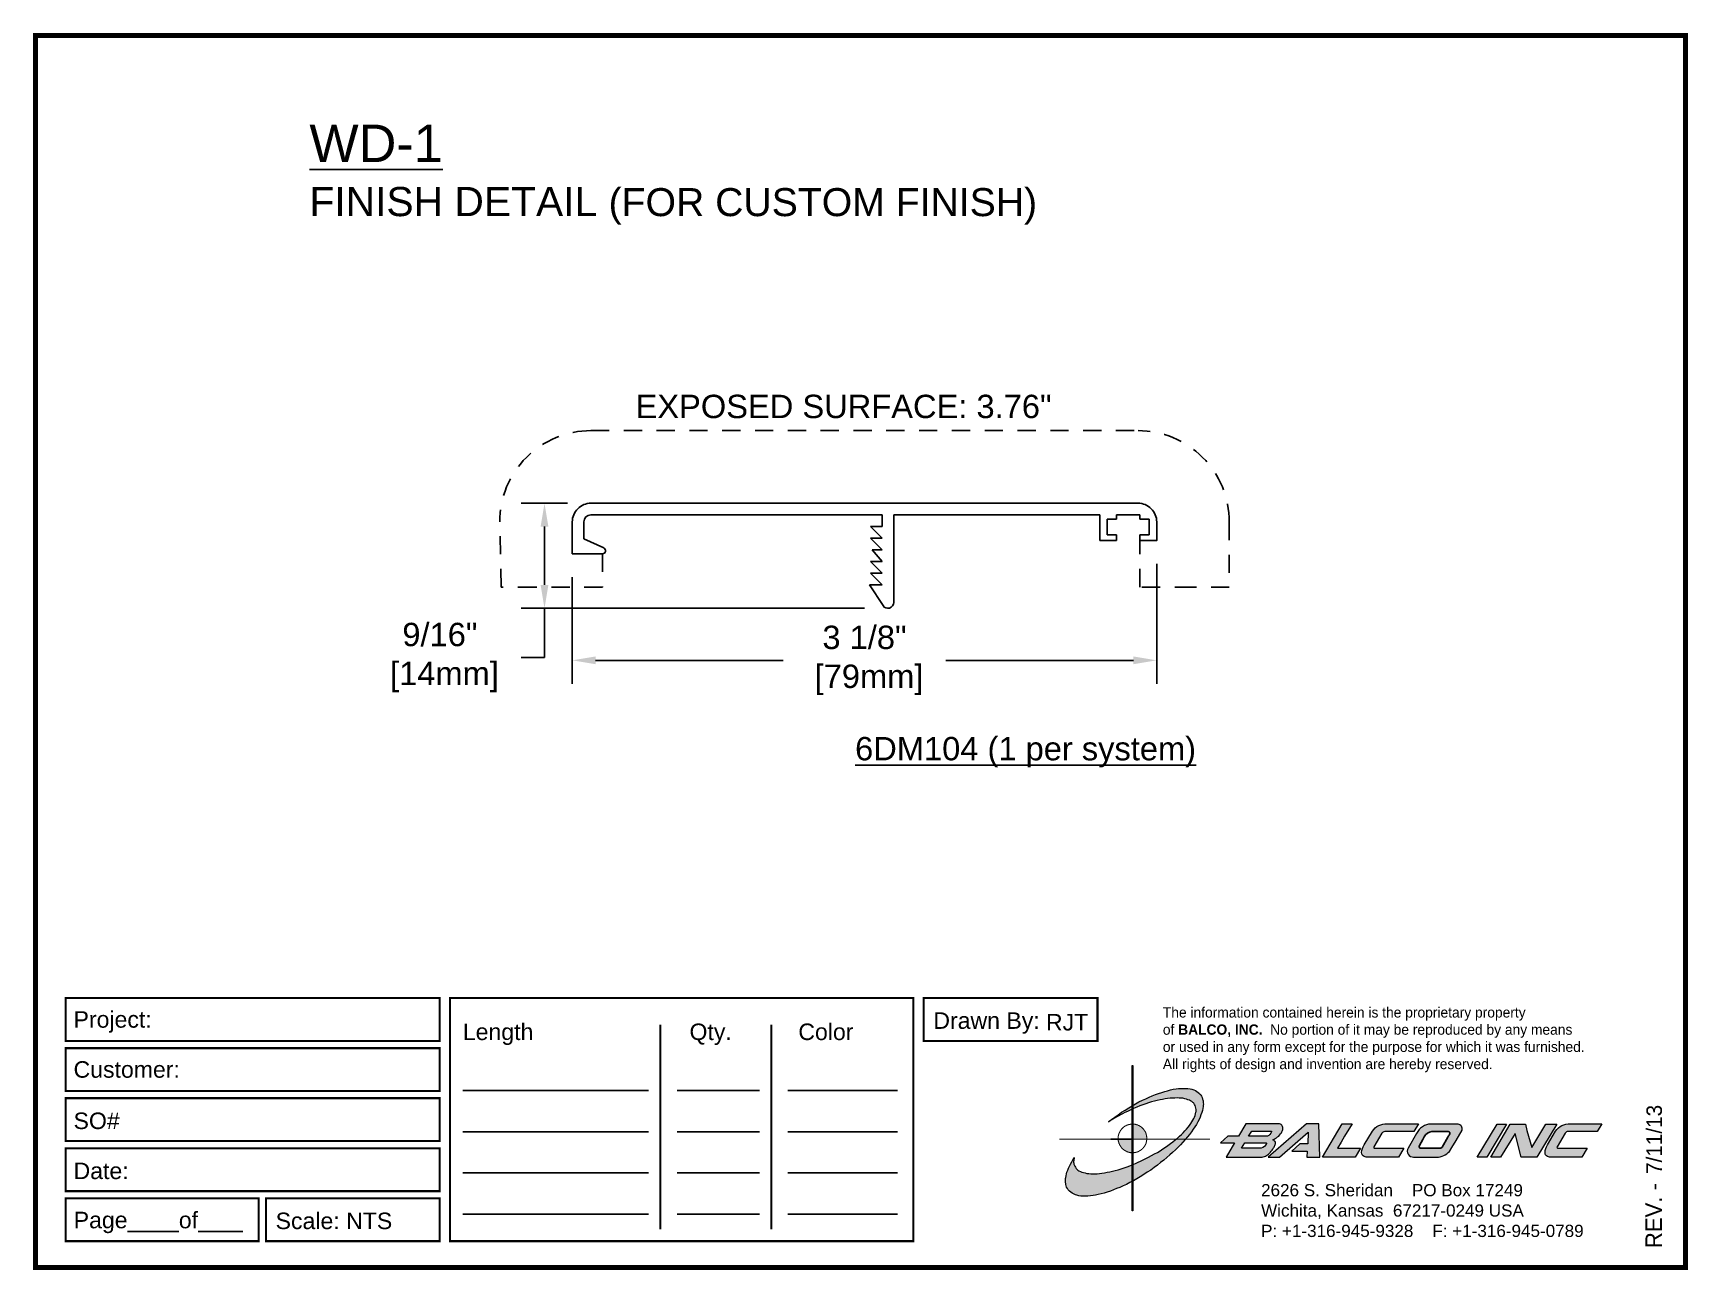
# Paper-space layout 'Layout1 (2)' of a CAD drawing. Header units: inches. Extents: x 0 to 10, y 0 to 7.5.
# The model-space entities are those that its viewports show. They can reach past a viewport. Long polylines and large blocks are cut down to what shows.
import ezdxf

# ---------------------------------------------------------------- set-up
doc = ezdxf.new("R2010")
doc.units = ezdxf.units.IN
doc.header["$MEASUREMENT"] = 0
doc.linetypes.add('DASHED2', pattern=[0.375, 0.25, -0.125])
for name, color, linetype in [('Border', 7, 'Continuous'), ('Dimensions', 3, 'Continuous'), ('Metals', 7, 'Continuous'), ('Text', 2, 'Continuous')]:
    doc.layers.add(name, color=color, linetype=linetype)
doc.styles.add('arial', font='arial.ttf')
doc.styles.add('Copyright', font='ERASDEMI.TTF')
doc.dimstyles.new('ARIAL', dxfattribs={"dimtxt": 0.125, "dimasz": 0.125, "dimexe": 0.125, "dimexo": 0.125, "dimgap": 0.125, "dimtad": 0, "dimtih": 1, "dimtoh": 1, "dimdec": 4, "dimzin": 0, "dimdsep": 46, "dimlunit": 4, "dimtxsty": 'arial', "dimcen": 0.09, "dimadec": 0, "dimazin": 0, "dimtfac": 1, "dimtdec": 4, "dimtofl": 0, "dimtmove": 0, "dimatfit": 3, "dimfxl": 0, "dimfrac": 2, "dimtolj": 1, "dimtzin": 0, "dimarcsym": 0})

# ---------------------------------------------------------------- blocks, each defined once
blk = doc.blocks.new('ACADlogo')
h = blk.add_hatch(color=256)
h.paths.add_polyline_path([(-3.346, 1.223), (-3.351, 1.223), (-3.351, 0.979), (-3.346, 0.982)])
h.paths.add_polyline_path([(-3.346, 0.961), (-3.351, 0.959), (-3.351, 0.868), (-3.346, 0.868)])
h.paths.add_polyline_path([(-3.346, 0.777), (-3.351, 0.777), (-3.351, 0.699), (-3.351, 0.695), (-3.35, 0.695), (-3.346, 0.695)])
h.paths.add_polyline_path([(-3.346, 0.864), (-3.346, 0.868), (-3.35, 0.868), (-3.351, 0.868), (-3.351, 0.777), (-3.346, 0.777), (-3.346, 0.778), (-3.348, 0.778)])
h.paths.add_polyline_path([(-3.346, 0.524), (-3.351, 0.521), (-3.351, 0.342), (-3.346, 0.342)])
h.paths.add_polyline_path([(-3.346, 0.695), (-3.351, 0.695), (-3.351, 0.621), (-3.346, 0.623)])
h.paths.add_polyline_path([(-3.346, 0.623), (-3.351, 0.621), (-3.351, 0.521), (-3.346, 0.524)])
h.paths.add_polyline_path([(-3.346, 0.982), (-3.351, 0.979), (-3.351, 0.959), (-3.346, 0.961)])
h = blk.add_hatch(color=175)
h.paths.add_polyline_path([(-3.518, 0.573), (-3.534, 0.571), (-3.548, 0.569), (-3.562, 0.567), (-3.576, 0.567), (-3.589, 0.566), (-3.602, 0.567), (-3.614, 0.568), (-3.625, 0.569), (-3.636, 0.572), (-3.646, 0.574), (-3.656, 0.577), (-3.664, 0.581), (-3.673, 0.585), (-3.679, 0.589), (-3.685, 0.595), (-3.688, 0.598), (-3.691, 0.6), (-3.695, 0.607), (-3.699, 0.614), (-3.703, 0.621), (-3.704, 0.626), (-3.705, 0.631), (-3.706, 0.637), (-3.706, 0.642), (-3.705, 0.648), (-3.705, 0.653), (-3.703, 0.659), (-3.702, 0.665), (-3.71, 0.652), (-3.717, 0.639), (-3.725, 0.626), (-3.731, 0.613), (-3.737, 0.601), (-3.741, 0.589), (-3.746, 0.577), (-3.749, 0.566), (-3.751, 0.555), (-3.753, 0.544), (-3.754, 0.538), (-3.754, 0.533), (-3.755, 0.523), (-3.754, 0.513), (-3.753, 0.508), (-3.752, 0.503), (-3.75, 0.494), (-3.748, 0.486), (-3.743, 0.477), (-3.74, 0.473), (-3.738, 0.469), (-3.734, 0.465), (-3.73, 0.461), (-3.723, 0.455), (-3.715, 0.449), (-3.706, 0.445), (-3.695, 0.44), (-3.685, 0.437), (-3.674, 0.434), (-3.661, 0.432), (-3.648, 0.431), (-3.634, 0.431), (-3.62, 0.431), (-3.604, 0.433), (-3.588, 0.435), (-3.572, 0.438), (-3.556, 0.441), (-3.538, 0.445), (-3.52, 0.449), (-3.503, 0.456), (-3.483, 0.461), (-3.464, 0.469), (-3.445, 0.477), (-3.426, 0.485), (-3.406, 0.494), (-3.385, 0.503), (-3.364, 0.514), (-3.351, 0.521), (-3.351, 0.621), (-3.364, 0.616), (-3.382, 0.609), (-3.4, 0.603), (-3.418, 0.598), (-3.436, 0.592), (-3.453, 0.587), (-3.47, 0.583), (-3.486, 0.579), (-3.503, 0.576)])
h.paths.add_polyline_path([(-3.215, 0.687), (-3.251, 0.667), (-3.289, 0.649), (-3.327, 0.631), (-3.345, 0.623), (-3.346, 0.623), (-3.346, 0.524), (-3.343, 0.525), (-3.323, 0.537), (-3.302, 0.549), (-3.28, 0.563), (-3.259, 0.577), (-3.238, 0.59), (-3.218, 0.605), (-3.198, 0.62), (-3.179, 0.635), (-3.16, 0.65), (-3.141, 0.665), (-3.123, 0.681), (-3.106, 0.696), (-3.089, 0.712), (-3.074, 0.727), (-3.058, 0.743), (-3.043, 0.759), (-3.03, 0.775), (-3.028, 0.777), (-3.085, 0.777), (-3.091, 0.772), (-3.105, 0.761), (-3.118, 0.75), (-3.134, 0.739), (-3.149, 0.729), (-3.165, 0.718), (-3.182, 0.707), (-3.198, 0.697)])
h.paths.add_polyline_path([(-2.921, 1.009), (-2.922, 1.015), (-2.924, 1.02), (-2.926, 1.029), (-2.931, 1.038), (-2.934, 1.043), (-2.936, 1.047), (-2.94, 1.05), (-2.943, 1.054), (-2.951, 1.06), (-2.959, 1.066), (-2.968, 1.071), (-2.978, 1.075), (-2.989, 1.079), (-3, 1.081), (-3.013, 1.083), (-3.026, 1.084), (-3.04, 1.084), (-3.054, 1.084), (-3.07, 1.083), (-3.085, 1.081), (-3.102, 1.079), (-3.118, 1.075), (-3.136, 1.07), (-3.153, 1.066), (-3.171, 1.06), (-3.191, 1.054), (-3.21, 1.047), (-3.229, 1.039), (-3.248, 1.031), (-3.268, 1.022), (-3.289, 1.012), (-3.31, 1.002), (-3.33, 0.991), (-3.346, 0.982), (-3.346, 0.961), (-3.342, 0.962), (-3.323, 0.971), (-3.305, 0.978), (-3.287, 0.984), (-3.268, 0.991), (-3.251, 0.996), (-3.234, 1.002), (-3.216, 1.007), (-3.199, 1.011), (-3.182, 1.015), (-3.167, 1.018), (-3.15, 1.021), (-3.136, 1.023), (-3.121, 1.025), (-3.107, 1.026), (-3.093, 1.026), (-3.079, 1.027), (-3.067, 1.026), (-3.054, 1.026), (-3.043, 1.025), (-3.032, 1.022), (-3.022, 1.02), (-3.013, 1.016), (-3.004, 1.013), (-2.997, 1.009), (-2.989, 1.005), (-2.983, 0.999), (-2.98, 0.996), (-2.978, 0.994), (-2.973, 0.987), (-2.969, 0.981), (-2.967, 0.973), (-2.965, 0.965), (-2.964, 0.957), (-2.964, 0.949), (-2.964, 0.944), (-2.965, 0.94), (-2.967, 0.93), (-2.969, 0.921), (-2.973, 0.911), (-2.978, 0.901), (-2.983, 0.891), (-2.989, 0.881), (-2.996, 0.871), (-3.004, 0.86), (-3.012, 0.849), (-3.021, 0.838), (-3.032, 0.827), (-3.042, 0.816), (-3.053, 0.805), (-3.065, 0.794), (-3.077, 0.783), (-3.085, 0.777), (-3.028, 0.777), (-3.016, 0.791), (-3.004, 0.806), (-2.992, 0.822), (-2.981, 0.837), (-2.971, 0.852), (-2.962, 0.866), (-2.954, 0.882), (-2.946, 0.896), (-2.939, 0.91), (-2.934, 0.924), (-2.929, 0.938), (-2.926, 0.944), (-2.925, 0.951), (-2.922, 0.963), (-2.92, 0.975), (-2.92, 0.982), (-2.919, 0.987), (-2.92, 0.999), (-2.92, 1.005)])
h.paths.add_polyline_path([(-3.372, 0.966), (-3.393, 0.953), (-3.415, 0.94), (-3.435, 0.925), (-3.455, 0.911), (-3.475, 0.897), (-3.494, 0.882), (-3.468, 0.898), (-3.439, 0.915), (-3.41, 0.93), (-3.396, 0.938), (-3.38, 0.945), (-3.351, 0.959), (-3.351, 0.979)])
h = blk.add_hatch(color=256)
h.paths.add_polyline_path([(-3.268, 0.814), (-3.27, 0.819), (-3.273, 0.824), (-3.276, 0.828), (-3.279, 0.833), (-3.282, 0.837), (-3.286, 0.841), (-3.29, 0.845), (-3.294, 0.849), (-3.298, 0.852), (-3.303, 0.855), (-3.308, 0.858), (-3.313, 0.86), (-3.318, 0.863), (-3.323, 0.864), (-3.328, 0.866), (-3.334, 0.867), (-3.339, 0.868), (-3.345, 0.868), (-3.346, 0.868), (-3.346, 0.777), (-3.335, 0.777), (-3.262, 0.777), (-3.262, 0.781), (-3.262, 0.787), (-3.263, 0.792), (-3.264, 0.798), (-3.265, 0.803), (-3.266, 0.808)])
h.paths.add_polyline_path([(-3.351, 0.777), (-3.436, 0.777), (-3.435, 0.773), (-3.435, 0.768), (-3.434, 0.762), (-3.432, 0.757), (-3.431, 0.752), (-3.428, 0.747), (-3.426, 0.742), (-3.423, 0.737), (-3.42, 0.732), (-3.417, 0.728), (-3.414, 0.723), (-3.41, 0.719), (-3.406, 0.716), (-3.401, 0.712), (-3.397, 0.709), (-3.392, 0.706), (-3.387, 0.704), (-3.382, 0.701), (-3.377, 0.699), (-3.372, 0.698), (-3.367, 0.696), (-3.361, 0.695), (-3.356, 0.695), (-3.351, 0.695)])
h.paths.add_polyline_path([(-3.346, 0.868), (-3.35, 0.868), (-3.351, 0.868), (-3.351, 0.777), (-3.346, 0.777)])
h = blk.add_hatch(color=256)
h.paths.add_polyline_path([(-2.438, 0.844, 0.412988), (-2.461, 0.869), (-2.663, 0.869), (-2.707, 0.794), (-2.771, 0.794), (-2.815, 0.755), (-2.73, 0.755), (-2.781, 0.668), (-2.563, 0.668, 0.107996), (-2.538, 0.677, 0.108939), (-2.494, 0.724, 0.080345), (-2.483, 0.745, 0.419497), (-2.499, 0.773, 0.149928), (-2.447, 0.815, 0.134283)])
h.paths.add_polyline_path([(-2.507, 0.821, -0.209012), (-2.532, 0.794), (-2.538, 0.794), (-2.646, 0.794), (-2.627, 0.825), (-2.51, 0.825, -0.56619)], flags=16)
h.paths.add_polyline_path([(-2.538, 0.75, -0.241309), (-2.569, 0.722), (-2.688, 0.722), (-2.669, 0.755), (-2.541, 0.755, -0.56619)], flags=16)
for points in [[(-2.285, 0.819), (-2.287, 0.748), (-2.335, 0.748), (-2.383, 0.705), (-2.29, 0.705), (-2.292, 0.668), (-2.215, 0.668), (-2.221, 0.869), (-2.295, 0.869), (-2.527, 0.668), (-2.458, 0.668)], [(-2.018, 0.869), (-2.079, 0.869), (-2.198, 0.668), (-2, 0.668), (-1.968, 0.722), (-2.107, 0.722), (-2.085, 0.759), (-2.064, 0.794)], [(-1.617, 0.869), (-1.807, 0.869, 0.270182), (-1.896, 0.825), (-1.946, 0.742, 0.109019), (-1.961, 0.695, 0.340665), (-1.945, 0.672, 0.129907), (-1.923, 0.668), (-1.738, 0.668), (-1.706, 0.722), (-1.878, 0.722), (-1.882, 0.722, -0.601242), (-1.887, 0.731), (-1.838, 0.813, -0.253048), (-1.821, 0.823), (-1.645, 0.823)], [(-1.083, 0.867), (-1.14, 0.867), (-1.261, 0.667), (-1.26, 0.667), (-1.202, 0.667)], [(-0.96, 0.83), (-0.969, 0.867), (-1.061, 0.867), (-1.179, 0.667), (-1.12, 0.667), (-1.031, 0.812), (-0.995, 0.667), (-0.9, 0.667), (-0.778, 0.867), (-0.846, 0.867), (-0.931, 0.727), (-0.951, 0.795)], [(-0.507, 0.869), (-0.697, 0.869, 0.270182), (-0.786, 0.825), (-0.836, 0.742, 0.109019), (-0.85, 0.695, 0.340665), (-0.835, 0.672, 0.129907), (-0.812, 0.668), (-0.628, 0.668), (-0.595, 0.722), (-0.768, 0.722), (-0.772, 0.722, -0.601242), (-0.777, 0.731), (-0.728, 0.813, -0.253048), (-0.71, 0.823), (-0.534, 0.823)], [(-3.346, 0.623), (-3.351, 0.621), (-3.351, 0.521), (-3.346, 0.524)]]:
    blk.add_hatch(color=256).paths.add_polyline_path(points)
h = blk.add_hatch(color=256)
h.paths.add_polyline_path([(-1.377, 0.868), (-1.383, 0.868), (-1.383, 0.868), (-1.44, 0.868), (-1.492, 0.868), (-1.541, 0.868, 0.297712), (-1.628, 0.811), (-1.68, 0.723, 0.585116), (-1.646, 0.668), (-1.506, 0.668, 0.210586), (-1.429, 0.703), (-1.415, 0.726), (-1.389, 0.769), (-1.352, 0.831, 0.4352)])
h.paths.add_polyline_path([(-1.437, 0.823, -0.603783), (-1.428, 0.805), (-1.431, 0.801), (-1.434, 0.796), (-1.438, 0.789), (-1.474, 0.728, -0.229001), (-1.489, 0.722), (-1.494, 0.722), (-1.501, 0.722), (-1.597, 0.722), (-1.604, 0.722, -0.492401), (-1.613, 0.734), (-1.601, 0.757), (-1.591, 0.775), (-1.582, 0.791, -0.238368), (-1.535, 0.823)], flags=16)
for q in [(-3.48, 0.777), (-3.351, 0.642)]:
    blk.add_line((-3.351, 0.777), q)
at = {"color": 7, "lineweight": 0}
for points in [[(-3.351, 1.223), (-3.346, 1.223), (-3.346, 0.342), (-3.351, 0.342), (-3.351, 1.223)], [(-2.292, 0.668), (-2.215, 0.668), (-2.221, 0.869), (-2.295, 0.869), (-2.527, 0.668), (-2.458, 0.668), (-2.285, 0.819), (-2.287, 0.748), (-2.286, 0.748), (-2.335, 0.748), (-2.383, 0.705), (-2.29, 0.705), (-2.292, 0.668), (-2.292, 0.668)], [(-2.198, 0.668), (-2.079, 0.869), (-2.018, 0.869), (-2.064, 0.794), (-2.085, 0.759), (-2.107, 0.722), (-1.968, 0.722), (-2, 0.668), (-2.198, 0.668), (-2.198, 0.668)], [(-1.383, 0.868), (-1.383, 0.868)], [(-1.261, 0.667), (-1.14, 0.867), (-1.083, 0.867), (-1.202, 0.667), (-1.26, 0.667), (-1.261, 0.667), (-1.261, 0.667)], [(-0.9, 0.667), (-0.995, 0.667), (-1.031, 0.812), (-1.12, 0.667), (-1.179, 0.667), (-1.061, 0.867), (-0.969, 0.867), (-0.96, 0.83), (-0.951, 0.795), (-0.931, 0.727), (-0.846, 0.867), (-0.778, 0.867), (-0.9, 0.667), (-0.9, 0.667)]]:
    blk.add_lwpolyline(points, dxfattribs=at)
at = {"color": 175, "lineweight": 0}
blk.add_lwpolyline([(-2.926, 1.029), (-2.924, 1.02), (-2.922, 1.015), (-2.921, 1.009), (-2.92, 1.005), (-2.92, 0.999), (-2.919, 0.987), (-2.92, 0.982), (-2.92, 0.975), (-2.922, 0.963), (-2.925, 0.951), (-2.926, 0.944), (-2.929, 0.938), (-2.934, 0.924), (-2.939, 0.91), (-2.946, 0.896), (-2.954, 0.882), (-2.962, 0.866), (-2.971, 0.852), (-2.981, 0.837), (-2.992, 0.822), (-3.004, 0.806), (-3.016, 0.791), (-3.03, 0.775), (-3.043, 0.759), (-3.058, 0.743), (-3.074, 0.727), (-3.089, 0.712), (-3.106, 0.696), (-3.123, 0.681), (-3.141, 0.665), (-3.16, 0.65), (-3.179, 0.635), (-3.198, 0.62), (-3.218, 0.605), (-3.238, 0.59), (-3.259, 0.577), (-3.28, 0.563), (-3.302, 0.549), (-3.323, 0.537), (-3.343, 0.525), (-3.364, 0.514), (-3.385, 0.503), (-3.406, 0.494), (-3.426, 0.485), (-3.445, 0.477), (-3.464, 0.469), (-3.483, 0.461), (-3.503, 0.456), (-3.52, 0.449), (-3.538, 0.445), (-3.556, 0.441), (-3.572, 0.438), (-3.588, 0.435), (-3.604, 0.433), (-3.62, 0.431), (-3.634, 0.431), (-3.648, 0.431), (-3.661, 0.432), (-3.674, 0.434), (-3.685, 0.437), (-3.695, 0.44), (-3.706, 0.445), (-3.715, 0.449), (-3.723, 0.455), (-3.73, 0.461), (-3.734, 0.465), (-3.738, 0.469), (-3.74, 0.473), (-3.743, 0.477), (-3.748, 0.486), (-3.75, 0.494), (-3.752, 0.503), (-3.753, 0.508), (-3.754, 0.513), (-3.755, 0.523), (-3.754, 0.533), (-3.754, 0.538), (-3.753, 0.544), (-3.751, 0.555), (-3.749, 0.566), (-3.746, 0.577), (-3.741, 0.589), (-3.737, 0.601), (-3.731, 0.613), (-3.725, 0.626), (-3.717, 0.639), (-3.71, 0.652), (-3.702, 0.665), (-3.703, 0.659), (-3.705, 0.653), (-3.705, 0.648), (-3.706, 0.642), (-3.706, 0.637), (-3.705, 0.631), (-3.704, 0.626), (-3.703, 0.621), (-3.699, 0.614), (-3.695, 0.607), (-3.691, 0.6), (-3.688, 0.598), (-3.685, 0.595), (-3.679, 0.589), (-3.673, 0.585), (-3.664, 0.581), (-3.656, 0.577), (-3.646, 0.574), (-3.636, 0.572), (-3.625, 0.569), (-3.614, 0.568), (-3.602, 0.567), (-3.589, 0.566), (-3.576, 0.567), (-3.562, 0.567), (-3.548, 0.569), (-3.534, 0.571), (-3.518, 0.573), (-3.503, 0.576), (-3.486, 0.579), (-3.47, 0.583), (-3.453, 0.587), (-3.436, 0.592), (-3.418, 0.598), (-3.4, 0.603), (-3.382, 0.609), (-3.364, 0.616), (-3.345, 0.623), (-3.327, 0.631), (-3.289, 0.649), (-3.251, 0.667), (-3.215, 0.687), (-3.198, 0.697), (-3.182, 0.707), (-3.165, 0.718), (-3.149, 0.729), (-3.134, 0.739), (-3.118, 0.75), (-3.105, 0.761), (-3.091, 0.772), (-3.077, 0.783), (-3.065, 0.794), (-3.053, 0.805), (-3.042, 0.816), (-3.032, 0.827), (-3.021, 0.838), (-3.012, 0.849), (-3.004, 0.86), (-2.996, 0.871), (-2.989, 0.881), (-2.983, 0.891), (-2.978, 0.901), (-2.973, 0.911), (-2.969, 0.921), (-2.967, 0.93), (-2.965, 0.94), (-2.964, 0.944), (-2.964, 0.949), (-2.964, 0.957), (-2.965, 0.965), (-2.967, 0.973), (-2.969, 0.981), (-2.973, 0.987), (-2.978, 0.994), (-2.98, 0.996), (-2.983, 0.999), (-2.989, 1.005), (-2.997, 1.009), (-3.004, 1.013), (-3.013, 1.016), (-3.022, 1.02), (-3.032, 1.022), (-3.043, 1.025), (-3.054, 1.026), (-3.067, 1.026), (-3.079, 1.027), (-3.093, 1.026), (-3.107, 1.026), (-3.121, 1.025), (-3.136, 1.023), (-3.15, 1.021), (-3.167, 1.018), (-3.182, 1.015), (-3.199, 1.011), (-3.216, 1.007), (-3.234, 1.002), (-3.251, 0.996), (-3.268, 0.991), (-3.287, 0.984), (-3.305, 0.978), (-3.323, 0.971), (-3.342, 0.962), (-3.38, 0.945), (-3.396, 0.938), (-3.41, 0.93), (-3.439, 0.915), (-3.468, 0.898), (-3.494, 0.882), (-3.475, 0.897), (-3.455, 0.911), (-3.435, 0.925), (-3.415, 0.94), (-3.393, 0.953), (-3.372, 0.966), (-3.351, 0.979), (-3.33, 0.991), (-3.31, 1.002), (-3.289, 1.012), (-3.268, 1.022), (-3.248, 1.031), (-3.229, 1.039), (-3.21, 1.047), (-3.191, 1.054), (-3.171, 1.06), (-3.153, 1.066), (-3.136, 1.07), (-3.118, 1.075), (-3.102, 1.079), (-3.085, 1.081), (-3.07, 1.083), (-3.054, 1.084), (-3.04, 1.084), (-3.026, 1.084), (-3.013, 1.083), (-3, 1.081), (-2.989, 1.079), (-2.978, 1.075), (-2.968, 1.071), (-2.959, 1.066), (-2.951, 1.06), (-2.943, 1.054), (-2.94, 1.05), (-2.936, 1.047), (-2.934, 1.043), (-2.931, 1.038), (-2.926, 1.029), (-2.926, 1.029)], dxfattribs=at)
at = {"color": 7, "lineweight": 0, "const_width": 0.0064}
blk.add_lwpolyline([(-3.262, 0.781), (-3.262, 0.787), (-3.263, 0.792), (-3.264, 0.798), (-3.265, 0.803), (-3.266, 0.808), (-3.268, 0.814), (-3.27, 0.819), (-3.273, 0.824), (-3.276, 0.828), (-3.279, 0.833), (-3.282, 0.837), (-3.286, 0.841), (-3.29, 0.845), (-3.294, 0.849), (-3.298, 0.852), (-3.303, 0.855), (-3.308, 0.858), (-3.313, 0.86), (-3.318, 0.863), (-3.323, 0.864), (-3.328, 0.866), (-3.334, 0.867), (-3.339, 0.868), (-3.345, 0.868), (-3.35, 0.868), (-3.356, 0.868), (-3.361, 0.867), (-3.367, 0.866), (-3.372, 0.865), (-3.377, 0.863), (-3.382, 0.862), (-3.387, 0.859), (-3.392, 0.857), (-3.397, 0.854), (-3.401, 0.851), (-3.406, 0.847), (-3.41, 0.843), (-3.414, 0.839), (-3.417, 0.835), (-3.42, 0.831), (-3.423, 0.826), (-3.426, 0.821), (-3.428, 0.816), (-3.431, 0.811), (-3.432, 0.806), (-3.434, 0.801), (-3.435, 0.795), (-3.435, 0.79), (-3.436, 0.784), (-3.436, 0.779), (-3.435, 0.773), (-3.435, 0.768), (-3.434, 0.762), (-3.432, 0.757), (-3.431, 0.752), (-3.428, 0.747), (-3.426, 0.742), (-3.423, 0.737), (-3.42, 0.732), (-3.417, 0.728), (-3.414, 0.723), (-3.41, 0.719), (-3.406, 0.716), (-3.401, 0.712), (-3.397, 0.709), (-3.392, 0.706), (-3.387, 0.704), (-3.382, 0.701), (-3.377, 0.699), (-3.372, 0.698), (-3.367, 0.696), (-3.361, 0.695), (-3.356, 0.695), (-3.35, 0.695), (-3.345, 0.695), (-3.339, 0.695), (-3.334, 0.696), (-3.328, 0.697), (-3.323, 0.698), (-3.318, 0.7), (-3.313, 0.702), (-3.308, 0.705), (-3.303, 0.708), (-3.298, 0.711), (-3.294, 0.714), (-3.29, 0.718), (-3.286, 0.721), (-3.282, 0.726), (-3.279, 0.73), (-3.276, 0.734), (-3.273, 0.739), (-3.27, 0.744), (-3.268, 0.749), (-3.266, 0.754), (-3.265, 0.76), (-3.264, 0.765), (-3.263, 0.77), (-3.262, 0.776), (-3.262, 0.781)], dxfattribs=at)
at = {"color": 7, "lineweight": 0}
for points in [[(-2.447, 0.815, 0.130368), (-2.438, 0.843, 0.448367), (-2.463, 0.869), (-2.663, 0.869), (-2.707, 0.794), (-2.771, 0.794), (-2.815, 0.755), (-2.73, 0.755), (-2.781, 0.668), (-2.563, 0.668, 0.107996), (-2.538, 0.677, 0.108939), (-2.494, 0.724, 0.077395), (-2.484, 0.744, 0.430878), (-2.499, 0.773, 0.149928)], [(-2.507, 0.821, -0.209012), (-2.532, 0.794), (-2.538, 0.794), (-2.646, 0.794), (-2.627, 0.825), (-2.512, 0.825), (-2.509, 0.825, -0.531288)], [(-1.838, 0.813), (-1.887, 0.731, 0.587385), (-1.882, 0.722), (-1.878, 0.722), (-1.706, 0.722), (-1.738, 0.668), (-1.923, 0.668, -0.129907), (-1.945, 0.672, -0.349839), (-1.961, 0.696, -0.107341), (-1.946, 0.742), (-1.896, 0.825, -0.270182), (-1.807, 0.869), (-1.617, 0.869), (-1.645, 0.823), (-1.821, 0.823, 0.252436)], [(-1.68, 0.723, 0.585116), (-1.646, 0.668), (-1.506, 0.668, 0.210586), (-1.429, 0.703), (-1.415, 0.726), (-1.389, 0.769), (-1.352, 0.831, 0.4352), (-1.377, 0.868), (-1.383, 0.868), (-1.383, 0.868), (-1.44, 0.868), (-1.492, 0.868), (-1.541, 0.868, 0.297712), (-1.628, 0.811)], [(-0.728, 0.813), (-0.777, 0.731, 0.587385), (-0.772, 0.722), (-0.768, 0.722), (-0.595, 0.722), (-0.628, 0.668), (-0.812, 0.668, -0.129907), (-0.835, 0.672, -0.349839), (-0.85, 0.696, -0.107341), (-0.836, 0.742), (-0.786, 0.825, -0.270182), (-0.697, 0.869), (-0.507, 0.869), (-0.534, 0.823), (-0.71, 0.823, 0.252436)], [(-2.569, 0.722), (-2.688, 0.722), (-2.669, 0.755), (-2.543, 0.755), (-2.54, 0.755, -0.531288), (-2.538, 0.75, -0.241309)]]:
    blk.add_lwpolyline(points, format="xyb", close=True, dxfattribs=at)
blk.add_lwpolyline([(-1.437, 0.823), (-1.535, 0.823, 0.238368), (-1.582, 0.791), (-1.591, 0.775), (-1.601, 0.757), (-1.613, 0.734, 0.490298), (-1.604, 0.722), (-1.597, 0.722), (-1.501, 0.722), (-1.494, 0.722), (-1.489, 0.722, 0.229001), (-1.474, 0.728), (-1.438, 0.789), (-1.434, 0.796), (-1.431, 0.801), (-1.428, 0.805, 0.603783)], format="xyb", close=True)
blk.add_lwpolyline([(-2.879, 0.777, 0.00455, 0.00455, 0), (-3.791, 0.777, 0.00183, 0.00183, 0), (-3.791, 0.777, 0.00183, 0.00183, 0)], format="xyseb", dxfattribs=at)
blk = doc.blocks.new('Quantity Data')
at = {"layer": 'Border', "color": 253}
for p, q in [((2.755, 1.254), (3.881, 1.254)), ((4.054, 1.254), (4.553, 1.254)), ((4.725, 1.254), (5.389, 1.254)), ((2.755, 1.004), (3.881, 1.004)), ((4.054, 1.004), (4.553, 1.004)), ((4.725, 1.004), (5.389, 1.004)), ((2.755, 0.754), (3.881, 0.754)), ((4.054, 0.754), (4.553, 0.754)), ((4.725, 0.754), (5.389, 0.754)), ((2.755, 0.504), (3.881, 0.504)), ((4.054, 0.504), (4.553, 0.504)), ((4.725, 0.504), (5.389, 0.504))]:
    blk.add_line(p, q, dxfattribs=at)
at = {"layer": 'Border', "const_width": 0.0125}
blk.add_lwpolyline([(5.485, 0.341), (2.678, 0.341), (2.678, 1.813), (5.485, 1.813)], close=True, dxfattribs=at)
for points in [[(3.953, 1.653), (3.953, 0.412)], [(4.625, 1.653), (4.625, 0.412)]]:
    blk.add_lwpolyline(points, dxfattribs=at)
at = {"layer": 'Border', "style": 'arial'}
for s, p in [('Length', (2.756, 1.559)), ('Qty.', (4.129, 1.559)), ('Color', (4.788, 1.559))]:
    blk.add_text(s, height=0.1, dxfattribs=at).set_placement(p)
blk = doc.blocks.new('Drawn By')
at = {"layer": 'Border', "const_width": 0.0125}
blk.add_lwpolyline([(5.38, 1.813), (6.432, 1.813), (6.432, 1.554), (5.38, 1.554)], close=True, dxfattribs=at)
at = {"layer": 'Border', "style": 'arial'}
blk.add_text('Drawn By: ', height=0.1, dxfattribs=at).set_placement((5.438, 1.627))
blk.add_attdef('XXX', (6.12, 1.617), '', height=0.1, dxfattribs=at)
blk = doc.blocks.new('Project Info')
at = {"layer": 'Border', "const_width": 0.0125}
for points in [[(0.182, 1.813), (2.448, 1.813), (2.448, 1.554), (0.182, 1.554)], [(0.182, 1.51), (2.448, 1.51), (2.448, 1.251), (0.182, 1.251)], [(0.182, 1.207), (2.448, 1.207), (2.448, 0.947), (0.182, 0.947)], [(0.182, 0.904), (2.448, 0.904), (2.448, 0.644), (0.182, 0.644)], [(0.182, 0.6), (1.352, 0.6), (1.352, 0.341), (0.182, 0.341)], [(1.396, 0.6), (2.448, 0.6), (2.448, 0.341), (1.396, 0.341)]]:
    blk.add_lwpolyline(points, close=True, dxfattribs=at)
at = {"layer": 'Border', "style": 'arial'}
for s, p in [('Project:', (0.23, 1.634)), ('Customer:', (0.23, 1.331)), ('SO#', (0.23, 1.02)), ('Date:', (0.23, 0.717)), ('Page%%u        %%uof%%u       ', (0.231, 0.419)), ('Scale: NTS', (1.454, 0.414))]:
    blk.add_text(s, height=0.1, dxfattribs=at).set_placement(p)
blk = doc.blocks.new('REV')
at = {"style": 'Copyright'}
blk.add_text('REV. -', height=0.1, rotation=90, dxfattribs=at).set_placement((-0.142, 0.117))
at = {"style": 'Copyright', "flags": 4}
blk.add_attdef('REVISIONDATE', (-0.142, 0.566), '', height=0.0938, rotation=90, dxfattribs=at)
blk = doc.blocks.new('*D8')
at = {"layer": 'Defpoints', "color": 0}
for p in [(15.3909, 4.3094), (15.6396, 4.3094), (17.2283, 3.7474)]:
    blk.add_point(p, dxfattribs=at)
at = {"layer": 'Dimensions', "color": 0, "lineweight": -2}
for p, q in [((15.5146, 4.3094), (15.2659, 4.3094)), ((15.3909, 4.1844), (15.3909, 3.8724)), ((17.1033, 3.7474), (15.2659, 3.7474)), ((15.3909, 3.7474), (15.3909, 3.4841)), ((15.3909, 3.4841), (15.2659, 3.4841))]:
    blk.add_line(p, q, dxfattribs=at)
at = {"layer": 'Dimensions', "color": 0}
for points in [[(15.3701, 4.1844), (15.4118, 4.1844), (15.3909, 4.3094)], [(15.3701, 3.8724), (15.4118, 3.8724), (15.3909, 3.7474)]]:
    blk.add_solid(points, dxfattribs=at)
at = {"layer": 'Dimensions', "color": 0, "insert": (14.8313, 3.4841), "char_height": 0.125, "attachment_point": 5, "style": 'arial'}
blk.add_mtext('\\A1;9/16"\\P [14mm]', dxfattribs=at)
blk = doc.blocks.new('*D9')
at = {"layer": 'Defpoints', "color": 0}
for p in [(18.6665, 4.1094), (15.5396, 4.0394), (15.5396, 3.4688)]:
    blk.add_point(p, dxfattribs=at)
at = {"layer": 'Dimensions', "color": 0, "lineweight": -2}
for p, q in [((18.6665, 3.9844), (18.6665, 3.3438)), ((15.5396, 3.9144), (15.5396, 3.3438)), ((15.6646, 3.4688), (16.6684, 3.4688)), ((18.5415, 3.4688), (17.5377, 3.4688))]:
    blk.add_line(p, q, dxfattribs=at)
at = {"layer": 'Dimensions', "color": 0}
for points in [[(15.6646, 3.4896), (15.6646, 3.448), (15.5396, 3.4688)], [(18.5415, 3.4896), (18.5415, 3.448), (18.6665, 3.4688)]]:
    blk.add_solid(points, dxfattribs=at)
at = {"layer": 'Dimensions', "color": 0, "insert": (17.103, 3.4688), "char_height": 0.125, "attachment_point": 5, "style": 'arial'}
blk.add_mtext('\\A1;3 1/8"\\P [79mm]', dxfattribs=at)

msp = doc.modelspace()

# ---------------------------------------------------------------- linework, layer by layer
for p, q in [((15.60156, 4.2094), (15.60156, 4.1194)), ((17.19756, 4.2474), (15.63956, 4.2474)), ((17.19756, 4.1224), (17.13456, 4.1849)), ((17.13456, 4.1849), (17.19756, 4.1849)), ((17.19756, 4.1849), (17.19756, 4.2474)), ((18.36151, 4.2474), (17.25956, 4.2474)), ((17.25956, 4.2474), (17.25956, 3.77865)), ((18.36151, 4.1094), (18.36151, 4.2474)), ((18.45151, 4.2244), (18.40151, 4.2244)), ((18.40151, 4.2244), (18.40151, 4.1394)), ((18.57651, 4.2474), (18.45151, 4.2474)), ((18.45151, 4.2474), (18.45151, 4.2244)), ((18.57651, 4.2244), (18.57651, 4.2474)), ((18.62651, 4.2244), (18.57651, 4.2244)), ((18.62651, 4.1394), (18.62651, 4.2244)), ((15.60156, 4.1194), (15.70829, 4.06992)), ((17.19756, 4.0599), (17.13456, 4.1224)), ((17.13456, 4.1224), (17.19756, 4.1224)), ((18.45151, 4.1094), (18.36151, 4.1094)), ((18.40151, 4.1394), (18.45151, 4.1394)), ((18.45151, 4.1394), (18.45151, 4.1094)), ((18.57651, 4.1394), (18.62651, 4.1394)), ((18.57651, 4.1094), (18.57651, 4.1394)), ((17.19756, 3.9349), (17.13456, 3.9974)), ((17.13456, 3.9974), (17.19756, 3.9974)), ((17.19756, 3.9974), (17.14468, 4.05996)), ((17.14468, 4.05996), (17.19756, 4.0599)), ((17.19756, 3.8724), (17.13456, 3.9349)), ((17.13456, 3.9349), (17.19756, 3.9349)), ((17.20217, 3.76153), (17.12956, 3.8724)), ((17.12956, 3.8724), (17.19756, 3.8724))]:
    msp.add_line(p, q)
msp.add_lwpolyline([(15.70156, 4.0394), (15.53956, 4.0394), (15.53956, 4.2094, -0.4142136), (15.63956, 4.3094), (18.56651, 4.3094, -0.4142136), (18.66651, 4.2094), (18.66651, 4.1094), (18.57651, 4.1094)], format="xyb")
for centre, radius, start, end in [((15.63956, 4.2094), 0.038, 90, 180), ((15.70156, 4.0554), 0.016, 270, 65.125697), ((17.22831, 3.77865), 0.03125, 213.220071, 0)]:
    msp.add_arc(centre, radius, start, end)
at = {"layer": 'Metals', "linetype": 'DASHED2', "ltscale": 0.5}
msp.add_lwpolyline([(15.70156, 4.0394), (15.70156, 3.86101), (15.34545, 3.86101), (15.15922, 3.86101), (15.15133, 4.2094, -0.4142136), (15.63956, 4.69764), (18.56651, 4.69764, -0.4142136), (19.05474, 4.2094), (19.05474, 3.86101), (18.86063, 3.86101), (18.57651, 3.86101), (18.57651, 4.1094)], format="xyb", dxfattribs=at)

# ---------------------------------------------------------------- texts
at = {"layer": 'Text', "insert": (14.13291, 6.33484), "char_height": 0.2, "width": 5, "attachment_point": 1, "style": 'arial'}
msp.add_mtext('{\\LWD-1\\P\\H0.78125x;\\lFINISH DETAIL \\H0.96x;(FOR CUSTOM FINISH)}', dxfattribs=at)
at = {"layer": 'Text', "char_height": 0.125, "style": 'arial'}
for s, insert, attachment_point in [('EXPOSED SURFACE: 3.76"', (16.99098, 4.82635), 5), ('{\\L6DM104 (1 per system)}', (17.05271, 3.05893), 1)]:
    msp.add_mtext(s, dxfattribs=dict(at, insert=insert, attachment_point=attachment_point))

# ---------------------------------------------------------------- dimensions: what is measured, and where the dimension line sits
at = {"layer": 'Dimensions'}
for base, p1, p2, angle, picture, middle in [((15.39094, 4.3094), (17.22831, 3.7474), (15.63956, 4.3094), 90, '*D8', (14.83126, 3.48415)), ((15.539564, 3.468789), (18.666509, 4.109403), (15.539564, 4.039403), 180, '*D9', (17.103037, 3.468789))]:
    dim = msp.add_linear_dim(base=base, p1=p1, p2=p2, angle=angle, dimstyle='ARIAL', override={"dimpost": '\\X'}, dxfattribs=at)
    dim.commit()
    dim.dimension.update_dxf_attribs({"geometry": picture, "text_midpoint": middle, "dimtype": 160})

psp = doc.layouts.new('Layout1 (2)')

# ---------------------------------------------------------------- linework, layer by layer
at = {"layer": 'Border', "const_width": 0.03}
psp.add_lwpolyline([(0.015, 7.476), (10.008, 7.476), (10.008, 0.015), (0.015, 0.015)], close=True, dxfattribs=at)

# ---------------------------------------------------------------- block references
for name, p in [('Project Info', (0.015, -0.167)), ('Quantity Data', (-0.153, -0.167))]:
    psp.add_blockref(name, p)
psp.add_blockref('Drawn By', (0.015, -0.167)).add_auto_attribs({'XXX': 'RJT'})
at = {"layer": 'Border'}
psp.add_blockref('ACADlogo', (10.008, 0.015), dxfattribs=at)
at = {"layer": 'Text'}
psp.add_blockref('REV', (10.008, 0.015), dxfattribs=at).add_auto_attribs({'REVISIONDATE': '7/11/13'})

# ---------------------------------------------------------------- texts
at = {"insert": (6.843, 1.591), "char_height": 0.0625, "width": 50.295, "attachment_point": 1, "style": 'Copyright'}
psp.add_mtext('The information contained herein is the proprietary property\\Pof {\\fEras Bold ITC|b0|i0|c0|p34;BALCO, INC.}  No portion of it may be reproduced by any means\\Por used in any form except for the purpose for which it was furnished.\\PAll rights of design and invention are hereby reserved.', dxfattribs=at)
at = {"layer": 'Border', "insert": (7.438, 0.52), "char_height": 0.074, "width": 2.3438, "attachment_point": 1, "style": 'arial'}
psp.add_mtext('2626 S. Sheridan    PO Box 17249\\PWichita, Kansas  67217-0249 USA \\PP: +1-316-945-9328    F: +1-316-945-0789', dxfattribs=at)

# ---------------------------------------------------------------- viewports
at = {"layer": 'Border'}
psp.add_viewport(center=(5.012, 3.745), size=(9.993, 7.46055), view_center_point=(17.08193, 3.51587), view_height=6.5899987, dxfattribs=at)

doc.saveas('drawing.dxf')
